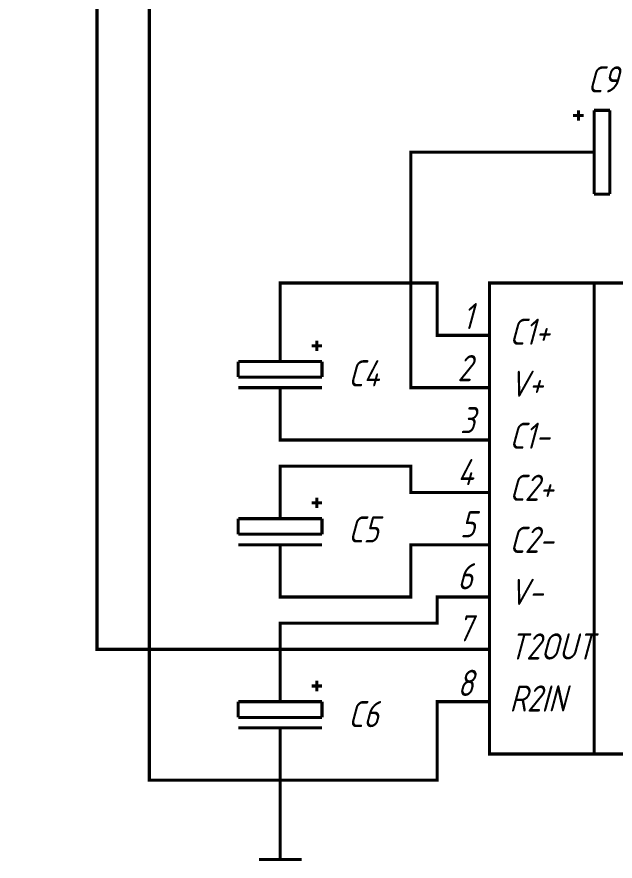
# Model space of a CAD drawing. Header units: millimetres. Extents: x 101 to 942, y 57 to 651.
# Drawn here: x 255 to 312.1, y 266.1 to 346.7 of the extents above; entities that cross this region are included whole.
import ezdxf

# ---------------------------------------------------------------- set-up
doc = ezdxf.new("R2010")
doc.units = ezdxf.units.MM
doc.header["$LTSCALE"] = 0.5
doc.layers.add('Sheet', color=255, linetype='Continuous')
doc.styles.add('GOST type A0', font='', dxfattribs={"oblique": 15, "height": 3.5})
doc.styles.get('GOST type A0').set_extended_font_data('GOST type A')

msp = doc.modelspace()

# ---------------------------------------------------------------- linework, layer by layer
at = {"layer": 'Sheet', "color": 7, "const_width": 0.3}
for points in [[(255.157, 398.788), (267.657, 398.788), (267.657, 273.79), (295.142, 273.79), (295.142, 281.292), (297.642, 281.292)], [(255.157, 388.784), (262.657, 388.784), (262.657, 286.294), (297.642, 286.294)], [(309.148, 337.29), (308.139, 337.29)], [(308.652, 336.793), (308.652, 337.788)], [(311.648, 337.788), (310.142, 337.788)], [(310.142, 337.788), (310.142, 329.788)], [(311.648, 337.788), (311.648, 329.788)], [(297.642, 311.287), (292.642, 311.287), (292.642, 333.795), (307.642, 333.795)], [(310.142, 333.795), (307.642, 333.795)], [(310.142, 329.788), (311.648, 329.788)], [(297.642, 316.289), (295.142, 316.289), (295.142, 321.291), (280.158, 321.291), (280.158, 316.289)], [(310.142, 276.291), (310.142, 321.291)], [(280.158, 313.788), (280.158, 316.289)], [(300.142, 316.289), (297.642, 316.289)], [(283.154, 315.295), (284.148, 315.295)], [(283.651, 314.782), (283.651, 315.792)], [(284.148, 313.788), (276.151, 313.788)], [(276.151, 313.788), (276.151, 312.297)], [(284.148, 312.297), (284.148, 313.788)], [(284.148, 312.297), (276.151, 312.297)], [(284.148, 311.287), (276.151, 311.287)], [(280.158, 311.287), (280.158, 308.787)], [(300.142, 311.287), (297.642, 311.287)], [(297.642, 306.286), (280.158, 306.286), (280.158, 308.787)], [(300.142, 306.286), (297.642, 306.286)], [(297.642, 301.284), (292.642, 301.284), (292.642, 303.785), (280.158, 303.785), (280.158, 301.284)], [(280.158, 298.783), (280.158, 301.284)], [(283.651, 299.793), (283.651, 300.787)], [(300.142, 301.284), (297.642, 301.284)], [(283.154, 300.29), (284.148, 300.29)], [(284.148, 298.783), (276.151, 298.783)], [(276.151, 298.783), (276.151, 297.292)], [(284.148, 297.292), (284.148, 298.783)], [(284.148, 297.292), (276.151, 297.292)], [(284.148, 296.282), (276.151, 296.282)], [(280.158, 296.282), (280.158, 293.797)], [(297.642, 296.282), (292.642, 296.282), (292.642, 291.296), (280.158, 291.296), (280.158, 293.797)], [(300.142, 296.282), (297.642, 296.282)], [(297.642, 291.296), (295.142, 291.296), (295.142, 288.795), (280.158, 288.795), (280.158, 283.793)], [(300.142, 291.296), (297.642, 291.296)], [(300.142, 286.294), (297.642, 286.294)], [(280.158, 281.292), (280.158, 283.793)], [(283.651, 282.286), (283.651, 283.296)], [(283.154, 282.784), (284.148, 282.784)], [(284.148, 281.292), (276.151, 281.292)], [(276.151, 281.292), (276.151, 279.786)], [(284.148, 279.786), (284.148, 281.292)], [(300.142, 281.292), (297.642, 281.292)], [(284.148, 279.786), (276.151, 279.786)], [(284.148, 278.791), (276.151, 278.791)], [(280.158, 278.791), (280.158, 276.291)], [(280.158, 271.289), (280.158, 276.291)], [(280.158, 271.289), (280.158, 266.209)], [(278.123, 266.209), (282.192, 266.209)]]:
    msp.add_lwpolyline(points, dxfattribs=at)
msp.add_lwpolyline([(300.142, 321.291), (330.018, 321.291), (330.018, 276.291), (300.142, 276.291), (300.142, 321.291)], close=True, dxfattribs=at)

# ---------------------------------------------------------------- texts
at = {"layer": 'Sheet', "color": 7, "style": 'GOST type A0', "oblique": 15}
for s, p in [('C9', (309.506, 339.496)), ('1', (297.58, 316.88)), ('C1+', (302.052, 315.388)), ('C4', (286.648, 311.412)), ('2', (297.083, 311.909)), ('V+', (302.052, 310.418)), ('3', (297.332, 306.938)), ('C1-', (302.052, 305.447)), ('4', (297.083, 301.967)), ('C2+', (302.052, 300.476)), ('5', (297.332, 296.997)), ('C5', (286.648, 296.5)), ('C2-', (302.052, 295.505)), ('6', (297.083, 292.026)), ('V-', (302.052, 290.535)), ('7', (297.083, 287.055)), ('T2OUT', (302.052, 285.315)), ('8', (297.083, 281.836)), ('R2IN', (302.052, 280.345)), ('C6', (286.648, 278.854))]:
    msp.add_text(s, height=2.5, dxfattribs=at).set_placement(p)

doc.saveas('drawing.dxf')
